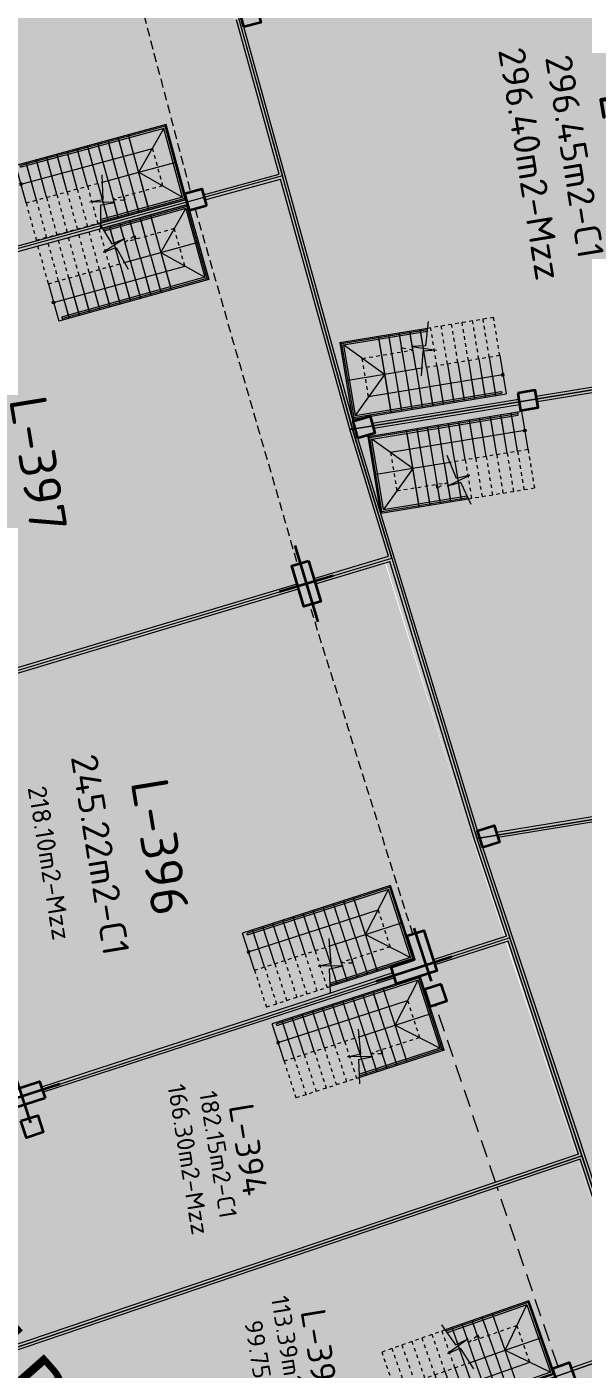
# Model space of a CAD drawing. Header units: metres. Extents: x 2 to 659295185, y -28 to 1124222152.
# Drawn here: x 655504.06 to 655519.79, y 1126339.88 to 1126377.86 of the extents above; entities that cross this region are included whole.
import ezdxf
from ezdxf.enums import TextEntityAlignment as Align

# ---------------------------------------------------------------- set-up
doc = ezdxf.new("R2010")
doc.units = ezdxf.units.M
doc.header["$MEASUREMENT"] = 0
for name, pattern in [('CCSM_C1_CUERPO CK$0$HIDDEN', [0.375, 0.25, -0.125]), ('CCSM_C1_CUERPO EL$0$CONTINUA', [0]), ('CCSM_C1_CUERPO NS$0$CONTINUA', [0]), ('CCSM_C1_CUERPO NS$0$DASHED', [0.75, 0.5, -0.25]), ('CCSM_C1_CUERPO QR$0$CONTINUA', [0]), ('CCSM_C1_CUERPO QR$0$HIDDEN', [0.375, 0.25, -0.125]), ('CONTINUA', [0]), ('DASHDOT', [1, 0.5, -0.25, 0, -0.25]), ('HIDDEN', [0.375, 0.25, -0.125])]:
    doc.linetypes.add(name, pattern=pattern)
doc.layers.get('0').update_dxf_attribs({"linetype": 'CONTINUOUS'})
for name, color, linetype in [('CCSM_C1_CUERPO EL$0$A-AREAS COMERCIALES', 151, 'CONTINUOUS'), ('CCSM_C1_CUERPO EL$0$A-LOCAL ID', 7, 'CONTINUOUS'), ('CCSM_C1_CUERPO EL$0$A-PARED', 2, 'CCSM_C1_CUERPO EL$0$CONTINUA'), ('CCSM_C1_CUERPO EL$0$ID_AREA EXACTA', 7, 'CONTINUOUS'), ('CCSM_C1_CUERPO EL$0$ID_Nº LOCAL', 7, 'CONTINUOUS'), ('CCSM_C1_CUERPO EL$0$ID_RUBRO', 7, 'CONTINUOUS'), ('CCSM_C1_CUERPO NS$0$A-LOCAL ID', 7, 'CONTINUOUS'), ('CCSM_C1_CUERPO NS$0$A-PARED', 2, 'CCSM_C1_CUERPO NS$0$CONTINUA'), ('CCSM_C1_CUERPO NS$0$A-PROYECCIONES', 5, 'CCSM_C1_CUERPO NS$0$DASHED'), ('CCSM_C1_CUERPO NS$0$ID_AREA EXACTA', 7, 'CONTINUOUS'), ('CCSM_C1_CUERPO NS$0$ID_Nº LOCAL', 7, 'CONTINUOUS'), ('CCSM_C1_CUERPO NS$0$ID_RUBRO', 7, 'CONTINUOUS'), ('CCSM_C1_CUERPO QR$0$A-LOCAL ID', 7, 'CONTINUOUS'), ('CCSM_C1_CUERPO QR$0$A-PARED', 2, 'CCSM_C1_CUERPO QR$0$CONTINUA'), ('CCSM_C1_CUERPO QR$0$A_PROYECCION', 5, 'CONTINUOUS'), ('CCSM_C1_CUERPO QR$0$ID_AREA EXACTA', 7, 'CONTINUOUS'), ('CCSM_C1_CUERPO QR$0$ID_Nº LOCAL', 7, 'CONTINUOUS'), ('CCSM_C1_CUERPO QR$0$ID_RUBRO', 7, 'CONTINUOUS')]:
    doc.layers.add(name, color=color, linetype=linetype)
doc.layers.add('CCSM_C1_CUERPO NS$0$A-AREAS COMERCIALES', color=151, linetype='CONTINUOUS', plot=False)
for name, color, linetype, lineweight in [('CCSM_XREF ESTRUCTURA15$0$E-CA-COLUMNA', 2, 'CONTINUOUS', 35), ('CCSM_XREF ESTRUCTURA15$0$E-CL-COLUMNA', 2, 'CONTINUOUS', 35), ('CCSM_XREF ESTRUCTURA15$0$E-CR-COLUMNA', 2, 'CONTINUOUS', 35), ('CCSM_XREF ESTRUCTURA15$0$E-CS-COLUMNA', 2, 'CONTINUOUS', 35), ('LOCALES ASIGNADOS', 41, 'DASHDOT', 0), ('NOMBRES LOCATARIOS', 7, 'CONTINUA', 0), ('XREF ESCALERAS', 252, 'CONTINUOUS', 0)]:
    doc.layers.add(name, color=color, linetype=linetype, lineweight=lineweight)
doc.styles.add('CCSM_C1_CUERPO EL$0$ROMANS', font='romans__.ttf')
doc.styles.add('CCSM_C1_CUERPO NS$0$ROMANS', font='romans__.ttf')
doc.styles.add('CCSM_C1_CUERPO QR$0$ROMANS', font='romans__.ttf')
doc.styles.get("Standard").update_dxf_attribs({"font": 'tahoma.ttf'})

# ---------------------------------------------------------------- blocks, each defined once
blk = doc.blocks.new('CCSM_C1_CUERPO EL$0$IDENT LOCAL')
at = {"style": 'CCSM_C1_CUERPO EL$0$ROMANS'}
for tag, height, p in [('NºLOCAL', 0.7, (0.201, 1.671)), ('AREA-EXACTA', 0.5, (0, 0.85)), ('RUBRO', 0.35, (0, 0)), ('USO', 0.35, (0, -0.85))]:
    blk.add_attdef(tag, text='', height=height, dxfattribs=at).set_placement(p, align=Align.BOTTOM_CENTER)
blk = doc.blocks.new('CCSM_C1_CUERPO NS$0$IDENT LOCAL')
at = {"style": 'CCSM_C1_CUERPO NS$0$ROMANS'}
for tag, height, p in [('NºLOCAL', 0.7, (0, 2.404)), ('AREA-EXACTA', 0.5, (0, 1.7)), ('RUBRO', 0.35, (0, 0.85)), ('USO', 0.35, (0, 0))]:
    blk.add_attdef(tag, text='', height=height, dxfattribs=at).set_placement(p, align=Align.BOTTOM_CENTER)
blk = doc.blocks.new('CCSM_C1_CUERPO QR$0$IDENT LOCAL')
at = {"style": 'CCSM_C1_CUERPO QR$0$ROMANS'}
for tag, height, p in [('NºLOCAL', 0.7, (0.038, 1.827)), ('AREA-EXACTA', 0.5, (0, 0.85)), ('RUBRO', 0.35, (0, 0)), ('USO', 0.35, (0, -0.85))]:
    blk.add_attdef(tag, text='', height=height, dxfattribs=at).set_placement(p, align=Align.BOTTOM_CENTER)
blk = doc.blocks.new('CCSM_XREF ESTRUCTURA15$0$CCSM_COLUMNA REC')
at = {"layer": 'CCSM_XREF ESTRUCTURA15$0$E-CA-COLUMNA'}
blk.add_lwpolyline([(-0.25, -0.25), (0.25, -0.25), (0.25, 0.25), (-0.25, 0.25)], close=True, dxfattribs=at)
blk = doc.blocks.new('CCSM_XREF ESTRUCTURA15$0$COLUM REC 120x50 mid')
at = {"color": 5}
for p, q in [((0, 1.124), (0, -1.124)), ((-0.789, 0), (0.789, 0))]:
    blk.add_line(p, q, dxfattribs=at)
at = {"color": 2}
blk.add_lwpolyline([(-0.25, 0.6), (-0.25, -0.6), (0.25, -0.6), (0.25, 0.6)], close=True, dxfattribs=at)
blk = doc.blocks.new('CCSM_XREF ESTRUCTURA15$0$COLUM L 120x120')
at = {"color": 5}
for p, q in [((0, 1.095), (0, -0.482)), ((1.474, 0), (-0.774, 0))]:
    blk.add_line(p, q, dxfattribs=at)
blk.add_lwpolyline([(0.95, 0.25), (0.25, 0.25), (0.25, 0.95), (-0.25, 0.95), (-0.25, -0.25), (0.95, -0.25)], close=True)
blk = doc.blocks.new('stairs')
at = {"layer": 'XREF ESCALERAS'}
for p, q in [((655586.147, 1126406.541), (655586.147, 1126404.035)), ((655586.147, 1126406.541), (655588.347, 1126406.541)), ((655586.147, 1126406.541), (655586.147, 1126404.035)), ((655586.147, 1126406.541), (655588.347, 1126406.541)), ((655586.187, 1126406.501), (655586.147, 1126406.541)), ((655586.187, 1126406.501), (655588.307, 1126406.501)), ((655586.187, 1126406.501), (655586.187, 1126404.035)), ((655586.237, 1126406.541), (655588.257, 1126406.541)), ((655586.237, 1126406.451), (655588.257, 1126406.451)), ((655586.237, 1126406.451), (655586.237, 1126404.057)), ((655587.247, 1126405.441), (655586.237, 1126406.451)), ((655587.247, 1126405.441), (655587.247, 1126406.541)), ((655587.247, 1126405.441), (655587.247, 1126406.541)), ((655587.247, 1126405.441), (655588.257, 1126406.451)), ((655588.257, 1126406.451), (655588.257, 1126402.274)), ((655588.307, 1126406.501), (655588.347, 1126406.541)), ((655588.307, 1126406.501), (655588.307, 1126402.275)), ((655588.347, 1126406.541), (655588.347, 1126402.141)), ((655588.347, 1126406.541), (655588.347, 1126402.141)), ((655587.797, 1126402.141), (655587.797, 1126405.991)), ((655586.147, 1126405.441), (655586.187, 1126405.441)), ((655586.147, 1126405.441), (655588.347, 1126405.441)), ((655586.237, 1126405.441), (655588.257, 1126405.441)), ((655587.247, 1126404.376), (655587.247, 1126405.441)), ((655587.247, 1126404.376), (655587.247, 1126405.441)), ((655588.307, 1126405.441), (655588.347, 1126405.441)), ((655586.187, 1126405.141), (655586.147, 1126405.141)), ((655587.247, 1126405.141), (655586.147, 1126405.141)), ((655586.187, 1126404.841), (655586.147, 1126404.841)), ((655587.247, 1126404.841), (655586.147, 1126404.841)), ((655587.247, 1126405.141), (655586.237, 1126405.141)), ((655587.247, 1126404.841), (655586.237, 1126404.841)), ((655587.247, 1126405.141), (655588.257, 1126405.141)), ((655587.247, 1126405.141), (655588.347, 1126405.141)), ((655587.247, 1126404.841), (655588.257, 1126404.841)), ((655587.247, 1126404.841), (655588.347, 1126404.841)), ((655588.307, 1126405.141), (655588.347, 1126405.141)), ((655588.307, 1126404.841), (655588.347, 1126404.841)), ((655586.187, 1126404.541), (655586.147, 1126404.541)), ((655587.247, 1126404.541), (655586.147, 1126404.541)), ((655587.247, 1126404.541), (655586.237, 1126404.541)), ((655587.247, 1126404.541), (655588.257, 1126404.541)), ((655587.247, 1126404.541), (655588.347, 1126404.541)), ((655588.307, 1126404.541), (655588.347, 1126404.541)), ((655586.187, 1126404.241), (655586.147, 1126404.241)), ((655587.247, 1126404.241), (655586.147, 1126404.241)), ((655587.247, 1126404.241), (655586.237, 1126404.241)), ((655587.247, 1126404.241), (655588.257, 1126404.241)), ((655587.247, 1126404.241), (655588.347, 1126404.241)), ((655588.307, 1126404.241), (655588.347, 1126404.241)), ((655587.247, 1126403.941), (655588.257, 1126403.941)), ((655587.247, 1126403.941), (655588.347, 1126403.941)), ((655588.307, 1126403.941), (655588.347, 1126403.941)), ((655587.247, 1126403.641), (655588.257, 1126403.641)), ((655587.247, 1126403.641), (655588.347, 1126403.641)), ((655587.247, 1126403.341), (655588.257, 1126403.341)), ((655587.247, 1126403.341), (655588.347, 1126403.341)), ((655588.307, 1126403.641), (655588.347, 1126403.641)), ((655588.307, 1126403.341), (655588.347, 1126403.341)), ((655587.247, 1126403.041), (655588.257, 1126403.041)), ((655587.247, 1126403.041), (655588.347, 1126403.041)), ((655588.307, 1126403.041), (655588.347, 1126403.041)), ((655587.247, 1126402.741), (655588.257, 1126402.741)), ((655587.247, 1126402.741), (655588.347, 1126402.741)), ((655588.307, 1126402.741), (655588.347, 1126402.741)), ((655587.247, 1126402.441), (655588.257, 1126402.441)), ((655587.247, 1126402.441), (655588.347, 1126402.441)), ((655588.307, 1126402.441), (655588.347, 1126402.441)), ((655587.247, 1126402.141), (655588.347, 1126402.141)), ((655587.247, 1126402.141), (655588.347, 1126402.141))]:
    blk.add_line(p, q, dxfattribs=at)
at = {"layer": 'XREF ESCALERAS', "linetype": 'CCSM_C1_CUERPO CK$0$HIDDEN', "ltscale": 0.02}
for p, q in [((655587.247, 1126402.141), (655587.247, 1126404.376)), ((655587.247, 1126402.141), (655587.247, 1126404.376)), ((655586.147, 1126404.035), (655586.147, 1126404.032)), ((655586.187, 1126403.941), (655586.147, 1126403.941)), ((655586.187, 1126404.035), (655586.187, 1126404.043)), ((655586.187, 1126403.641), (655586.147, 1126403.641)), ((655586.187, 1126403.341), (655586.147, 1126403.341)), ((655586.187, 1126403.041), (655586.147, 1126403.041)), ((655586.187, 1126402.741), (655586.147, 1126402.741)), ((655586.187, 1126402.441), (655586.147, 1126402.441))]:
    blk.add_line(p, q, dxfattribs=at)
at = {"layer": 'XREF ESCALERAS', "linetype": 'HIDDEN', "ltscale": 0.02}
for p, q in [((655586.147, 1126404.035), (655586.147, 1126402.141)), ((655587.247, 1126403.941), (655586.147, 1126403.941)), ((655587.247, 1126403.641), (655586.147, 1126403.641)), ((655587.247, 1126403.341), (655586.147, 1126403.341)), ((655587.247, 1126403.041), (655586.147, 1126403.041)), ((655587.247, 1126402.741), (655586.147, 1126402.741)), ((655587.247, 1126402.441), (655586.147, 1126402.441)), ((655587.247, 1126402.141), (655586.147, 1126402.141)), ((655587.247, 1126402.141), (655586.147, 1126402.141))]:
    blk.add_line(p, q, dxfattribs=at)
at = {"layer": 'XREF ESCALERAS', "linetype": 'CCSM_C1_CUERPO CK$0$HIDDEN', "ltscale": 0.02}
blk.add_lwpolyline([(655587.797, 1126405.991), (655586.697, 1126405.991), (655586.697, 1126404.541), (655586.585, 1126404.861), (655586.697, 1126404.862)], dxfattribs=at)
at = {"layer": 'XREF ESCALERAS'}
blk.add_lwpolyline([(655585.973, 1126403.983), (655586.636, 1126404.168), (655586.594, 1126404.565), (655586.802, 1126403.885), (655586.771, 1126404.266), (655587.451, 1126404.424)], dxfattribs=at)
blk.add_circle((655587.797, 1126402.141), 0.0379, dxfattribs=at)
blk.add_circle((655587.797, 1126402.141), 0.0379, dxfattribs=at)
blk.add_arc((655588.282, 1126402.276), 0.0251, 184.3725, 356.1588, dxfattribs=at)

msp = doc.modelspace()

# ---------------------------------------------------------------- hatches: boundary and pattern name
at = {"layer": 'LOCALES ASIGNADOS'}
h = msp.add_hatch(color=256, dxfattribs=at)
edge = h.paths.add_edge_path()
edge.add_arc((219491.1056, 1054914.3756), 441878.9229, 9.308049718, 9.309563548, ccw=False)
edge.add_line((655551.8097, 1126384.9626), (655564.5398, 1126387.0492))
edge.add_line((655564.5398, 1126387.0492), (655562.5867, 1126398.9652))
edge.add_line((655562.5867, 1126398.9652), (655552.3922, 1126397.2942))
edge.add_line((655552.3922, 1126397.2942), (655552.4569, 1126396.8995))
edge.add_line((655552.4569, 1126396.8995), (655549.9212, 1126396.4839))
h = msp.add_hatch(color=256, dxfattribs=at)
edge = h.paths.add_edge_path()
edge.add_line((655527.1552, 1126387.0016), (655538.9973, 1126388.9427))
edge.add_arc((823018.0965, 1153841.5836), 169714.1602, 189.306932041, 189.308957667, ccw=False)
edge.add_line((655538.0268, 1126394.8637), (655526.1848, 1126392.9226))
edge.add_line((655526.1848, 1126392.9226), (655527.1552, 1126387.0016))
h.paths.add_polyline_path([(655539.9677, 1126383.0216), (655538.9972, 1126388.9427), (655527.1552, 1126387.0017), (655528.1257, 1126381.0806)])
h = msp.add_hatch(color=256, dxfattribs=at)
edge = h.paths.add_edge_path()
edge.add_arc((655481.1315, 1126537.9211), 138.2163, 279.237676, 279.85586)
edge.add_arc((655815.3971, 1126464.8738), 316.9575, 191.48857, 193.691418)
edge.add_line((655507.446, 1126389.8523), (655506.9803, 1126389.7749))
edge.add_arc((600927.7925, 1112815.7426), 56241.818, 13.96075988, 13.96630512, ccw=False)
edge.add_line((655508.2938, 1126384.4925), (655494.318, 1126380.9926))
edge.add_arc((656011.9917, 1126509.8815), 533.4776, 191.492887, 193.981067, ccw=False)
edge.add_line((655489.2106, 1126403.588), (655489.1316, 1126403.9802))
edge.add_arc((655980.1927, 1126502.7037), 500.8866, 190.971676, 191.367292, ccw=False)
edge.add_arc((655377.7238, 1127600.5741), 1198.3285, 275.3022835, 275.9478233)
edge.add_arc((656222.8785, 1126547.3134), 734.1851, 190.8829758, 191.4556543)
h = msp.add_hatch(color=256, dxfattribs=at)
h.dxf.hatch_style = 1
h.paths.add_polyline_path([(655482.6787, 1126378.0765), (655483.4518, 1126375.0282), (655484.3545, 1126371.5464), (655495.9607, 1126374.6131), (655497.2598, 1126369.7881), (655511.1368, 1126373.6075), (655509.8975, 1126378.0929), (655508.2991, 1126384.4939)])
h = msp.add_hatch(color=256, dxfattribs=at)
edge = h.paths.add_edge_path()
edge.add_line((655513.0309, 1126366.4464), (655530.0667, 1126369.2387))
edge.add_line((655530.0667, 1126369.2387), (655529.266, 1126374.1235))
edge.add_line((655529.266, 1126374.1235), (655541.0045, 1126376.0476))
edge.add_arc((655243.5148, 1126335.3868), 300.2556, 7.782935, 9.128406)
edge.add_line((655539.9677, 1126383.0216), (655509.815, 1126378.0794))
edge.add_line((655509.815, 1126378.0794), (655513.0309, 1126366.4464))
h = msp.add_hatch(color=256, dxfattribs=at)
edge = h.paths.add_edge_path()
edge.add_arc((656019.6077, 1126511.4348), 526.8301, 195.166032, 196.389282)
edge.add_line((655514.1844, 1126362.7833), (655488.9728, 1126355.2059))
edge.add_line((655488.9728, 1126355.2059), (655487.1451, 1126361.6169))
edge.add_line((655487.1451, 1126361.6169), (655498.6164, 1126364.979))
edge.add_arc((655979.8826, 1126502.6184), 500.5614, 195.388278, 195.960228, ccw=False)
edge.add_line((655497.2665, 1126369.79), (655511.1261, 1126373.607))
for points in [[(655542.6362, 1126361.4524), (655542.6098, 1126361.7533), (655542.5754, 1126362.1402), (655542.5278, 1126362.6675), (655542.4825, 1126363.1593), (655542.4426, 1126363.5851), (655542.3831, 1126364.2089), (655542.3248, 1126364.8076), (655542.2955, 1126365.1036), (655542.2428, 1126365.6287), (655542.1842, 1126366.2017), (655530.8668, 1126364.3537), (655530.0661, 1126369.2386), (655513.1115, 1126366.4596), (655514.1831, 1126362.7851), (655515.537, 1126358.4164), (655516.6563, 1126354.8805), (655542.8263, 1126359.17), (655542.7929, 1126359.5862), (655542.7566, 1126360.0306), (655542.7144, 1126360.5382), (655542.6781, 1126360.967)], [(655543.0444, 1126355.5222), (655542.827, 1126359.1692), (655516.6713, 1126354.882), (655520.4605, 1126343.3423), (655533.9486, 1126345.555), (655533.1482, 1126350.4383), (655543.3099, 1126352.099)]]:
    msp.add_hatch(color=256, dxfattribs=at).paths.add_polyline_path(points)
h = msp.add_hatch(color=256, dxfattribs=at)
edge = h.paths.add_edge_path()
edge.add_arc((656085.0228, 1126539.0513), 597.46, 197.1606914, 198.2398084)
edge.add_line((655517.5822, 1126352.0493), (655503.9326, 1126347.6042))
edge.add_arc((655813.3854, 1126449.9226), 325.9296, 197.441846, 198.296107, ccw=False)
edge.add_line((655502.4415, 1126352.2292), (655490.9902, 1126348.6478))
edge.add_arc((655979.6413, 1126502.55), 512.3142, 196.71463, 197.481994, ccw=False)
edge.add_line((655488.9728, 1126355.2059), (655514.161, 1126362.7691))
h = msp.add_hatch(color=256, dxfattribs=at)
edge = h.paths.add_edge_path()
edge.add_line((655517.5707, 1126352.0456), (655492.515, 1126343.8859))
edge.add_arc((655976.6041, 1126500.7066), 508.8566, 197.949736, 198.823386)
edge.add_arc((655499.3111, 1126326.1582), 11.2401, 99.2527, 112.76165, ccw=False)
edge.add_arc((655498.9173, 1126329.4246), 7.9541, 81.16133, 100.23573, ccw=False)
edge.add_line((655500.1395, 1126337.2842), (655500.1094, 1126339.2615))
edge.add_line((655500.1094, 1126339.2615), (655519.6196, 1126345.8747))
edge.add_line((655519.6196, 1126345.8747), (655517.5707, 1126352.0456))
edge = h.paths.add_edge_path()
edge.add_line((655519.6196, 1126345.8747), (655500.1094, 1126339.2615))
edge.add_line((655500.1094, 1126339.2615), (655500.1395, 1126337.2842))
edge.add_arc((655499.3019, 1126331.161), 6.1803, 57.73815, 82.21086, ccw=False)
edge.add_arc((655499.1166, 1126330.8901), 6.5083, 34.40753, 57.63204, ccw=False)
edge.add_line((655504.4862, 1126334.5677), (655521.4663, 1126340.5352))
edge.add_line((655521.4663, 1126340.5352), (655520.4561, 1126343.3553))
edge.add_line((655520.4561, 1126343.3553), (655519.6196, 1126345.8747))
h = msp.add_hatch(color=256, dxfattribs=at)
edge = h.paths.add_edge_path()
edge.add_arc((655497.215, 1126329.6016), 8.7605, 15.09937, 34.41101, ccw=False)
edge.add_arc((655493.19, 1126328.4726), 12.9407, 2.20983, 15.28325, ccw=False)
edge.add_line((655506.1211, 1126328.9716), (655523.3551, 1126335.2611))
edge.add_arc((638948.3006, 1120402.1231), 17604.9583, 19.69512614, 19.7133658)
edge.add_line((655521.4655, 1126340.5374), (655504.4425, 1126334.5524))

# ---------------------------------------------------------------- linework, layer by layer
msp.add_line((655513.3421, 1126366.4974), (655513.1805, 1126366.4709))
msp.add_line((655513.3421, 1126366.4974), (655513.1805, 1126366.4709))
at = {"layer": 'CCSM_C1_CUERPO EL$0$A-AREAS COMERCIALES', "lineweight": 5}
for points in [[(655513.2651, 1126366.4847), (655530.0667, 1126369.2387), (655529.266, 1126374.1235), (655541.0045, 1126376.0476, 0.0058708), (655539.9677, 1126383.0216), (655510.0455, 1126378.1172), (655513.2651, 1126366.4847)], [(655513.2651, 1126366.4847), (655514.3734, 1126362.8329), (655516.7833, 1126354.9013), (655542.8269, 1126359.17, 0.0058892), (655542.1842, 1126366.2089), (655530.8674, 1126364.3538), (655530.0667, 1126369.2387), (655530.0667, 1126369.2387), (655513.2651, 1126366.4847)], [(655520.5985, 1126343.3658), (655533.9488, 1126345.5547), (655533.1481, 1126350.4391), (655533.1482, 1126350.4387), (655533.1481, 1126350.4391), (655543.3046, 1126352.1043, 0.0058967), (655542.8269, 1126359.17), (655516.7833, 1126354.9013), (655520.5985, 1126343.3658)]]:
    msp.add_lwpolyline(points, format="xyb", dxfattribs=at)
at = {"layer": 'CCSM_C1_CUERPO EL$0$A-PARED', "lineweight": 5}
for p, q in [((655511.1897, 1126373.6998), (655509.982, 1126378.0619)), ((655513.2809, 1126366.7086), (655510.1921, 1126377.8649)), ((655513.2054, 1126366.4192), (655511.2297, 1126373.5552)), ((655514.2798, 1126362.8831), (655513.2054, 1126366.4192)), ((655516.796, 1126355.1175), (655513.4202, 1126366.2283)), ((655516.7271, 1126354.828), (655514.3234, 1126362.7395)), ((655517.6177, 1126352.1364), (655516.7271, 1126354.828)), ((655520.4989, 1126343.9058), (655516.9471, 1126354.6409)), ((655519.6591, 1126345.9662), (655517.6648, 1126351.994)), ((655520.5358, 1126343.3167), (655519.7063, 1126345.8238))]:
    msp.add_line(p, q, dxfattribs=at)
for points in [[(655518.4594, 1126367.4121), (655529.8079, 1126369.2722)], [(655518.4836, 1126367.264), (655529.8322, 1126369.1242)], [(655513.8181, 1126366.6513), (655517.9659, 1126367.3312)], [(655513.8602, 1126366.5062), (655517.9902, 1126367.1832)], [(655531.7489, 1126357.4302), (655517.3362, 1126355.0679)], [(655531.7732, 1126357.2822), (655517.382, 1126354.9234)]]:
    msp.add_lwpolyline(points, dxfattribs=at)
at = {"layer": 'CCSM_C1_CUERPO NS$0$A-AREAS COMERCIALES', "lineweight": 5}
for points in [[(655511.282, 1126373.6474), (655497.2631, 1126369.789, -0.0023941), (655495.9607, 1126374.6131), (655484.3593, 1126371.5477, -0.0032898), (655482.6784, 1126378.0764), (655508.4406, 1126384.5298), (655510.0545, 1126378.081), (655511.282, 1126373.6474)], [(655514.3734, 1126362.8329), (655513.2774, 1126366.4401), (655511.282, 1126373.6474), (655497.2631, 1126369.789, 0.0023958), (655498.6125, 1126364.9779), (655487.0764, 1126361.6753, 0.0032898), (655488.9728, 1126355.2059), (655514.3734, 1126362.8329)], [(655517.712, 1126352.0901), (655503.9252, 1126347.6018, -0.002429), (655502.4408, 1126352.2361), (655490.9902, 1126348.6478, -0.0033483), (655488.9728, 1126355.2059), (655514.3734, 1126362.8329), (655516.7986, 1126354.8507), (655517.712, 1126352.0901)], [(655517.712, 1126352.0901), (655492.515, 1126343.8859, 0.003812), (655494.9624, 1126336.523, -0.0590123), (655497.5039, 1126337.2521, -0.0834205), (655500.1395, 1126337.2842), (655500.1094, 1126339.2615), (655519.7532, 1126345.9208), (655517.712, 1126352.0901)], [(655519.7532, 1126345.9208), (655500.1094, 1126339.2615), (655500.1395, 1126337.2842, -0.10719), (655502.6008, 1126336.3871, -0.1016843), (655504.4862, 1126334.5677), (655521.5972, 1126340.5812), (655520.6067, 1126343.3411), (655519.7532, 1126345.9208)], [(655521.5972, 1126340.5812), (655504.4911, 1126334.5694, -0.080446), (655505.7146, 1126331.9047, -0.0589783), (655506.1651, 1126328.9876), (655523.4928, 1126335.3114), (655521.5972, 1126340.5812)]]:
    msp.add_lwpolyline(points, format="xyb", dxfattribs=at)
at = {"layer": 'CCSM_C1_CUERPO NS$0$A-PARED', "lineweight": 5}
for points in [[(655519.6591, 1126345.9662), (655500.0336, 1126339.315)], [(655519.7063, 1126345.8238), (655500.1853, 1126339.208)], [(655521.501, 1126340.6271), (655519.4503, 1126339.9064)]]:
    msp.add_lwpolyline(points, dxfattribs=at)
at = {"layer": 'CCSM_C1_CUERPO NS$0$A-PROYECCIONES', "lineweight": 5}
for p, q in [((655517.3113, 1126345.1707), (655515.6093, 1126350.1974)), ((655519.0755, 1126339.96), (655517.3579, 1126345.028))]:
    msp.add_line(p, q, dxfattribs=at)
at = {"layer": 'CCSM_C1_CUERPO QR$0$A-PARED', "lineweight": 5}
for p, q in [((655509.054, 1126373.112), (655511.1897, 1126373.6998)), ((655509.0938, 1126372.9674), (655511.2297, 1126373.5552)), ((655497.4842, 1126369.9277), (655508.5719, 1126372.9793)), ((655497.524, 1126369.783), (655508.6117, 1126372.8347)), ((655512.1768, 1126362.2516), (655514.2798, 1126362.8831)), ((655512.2199, 1126362.1079), (655514.3234, 1126362.7395)), ((655500.6837, 1126358.8006), (655511.6979, 1126362.1078)), ((655500.7269, 1126358.6569), (655511.7411, 1126361.9641))]:
    msp.add_line(p, q, dxfattribs=at)
for points in [[(655517.6177, 1126352.1364), (655515.5499, 1126351.4663)], [(655517.6648, 1126351.994), (655515.5963, 1126351.3237)], [(655514.4089, 1126351.0948), (655504.4731, 1126347.8591)], [(655514.4553, 1126350.9521), (655504.5196, 1126347.7165)]]:
    msp.add_lwpolyline(points, dxfattribs=at)
at = {"layer": 'CCSM_C1_CUERPO QR$0$A_PROYECCION', "linetype": 'CCSM_C1_CUERPO QR$0$HIDDEN', "lineweight": 5}
for centre, radius, start, end in [((661382.6535, 1127923.09), 6075.0053, 194.67917555, 194.78107598), ((657608.4794, 1126971.1783), 2183.2878, 195.9091884, 196.1836418), ((601400.0765, 1109421.1409), 56701.6941, 17.37346142, 17.38332182)]:
    msp.add_arc(centre, radius, start, end, dxfattribs=at)

# ---------------------------------------------------------------- block references
at = {"layer": 'CCSM_C1_CUERPO EL$0$A-LOCAL ID', "lineweight": 5}
ref = msp.add_blockref('CCSM_C1_CUERPO EL$0$IDENT LOCAL', (655517.6973, 1126373.8924), dxfattribs=dict(at, xscale=1.500000000037539, yscale=1.500000000037539, zscale=1.500000000037539, rotation=279.3084512849568))
ref.add_attrib('AREA-EXACTA', '296.45m2-C1', dxfattribs={"layer": 'CCSM_C1_CUERPO EL$0$ID_AREA EXACTA', "height": 0.75, "rotation": 279.30845, "style": 'CCSM_C1_CUERPO EL$0$ROMANS'}).set_placement((655518.9555, 1126374.0986), align=Align.BOTTOM_CENTER)
ref.add_attrib('RUBRO', '296.40m2-Mzz', dxfattribs={"layer": 'CCSM_C1_CUERPO EL$0$ID_RUBRO', "height": 0.75, "rotation": 279.30845, "style": 'CCSM_C1_CUERPO EL$0$ROMANS'}).set_placement((655517.6973, 1126373.8924), align=Align.BOTTOM_CENTER)
ref.add_attrib('NºLOCAL', 'L-353', dxfattribs={"layer": 'CCSM_C1_CUERPO EL$0$ID_Nº LOCAL', "height": 1.05, "rotation": 279.30845, "style": 'CCSM_C1_CUERPO EL$0$ROMANS'}).set_placement((655520.2197, 1126373.9996), align=Align.BOTTOM_CENTER)
at = {"layer": 'CCSM_C1_CUERPO NS$0$A-LOCAL ID', "lineweight": 5}
ref = msp.add_blockref('CCSM_C1_CUERPO NS$0$IDENT LOCAL', (655507.3933, 1126345.6158), dxfattribs=dict(at, rotation=279.3084512535203))
ref.add_attrib('AREA-EXACTA', '182.15m2-C1', dxfattribs={"layer": 'CCSM_C1_CUERPO NS$0$ID_AREA EXACTA', "height": 0.5, "rotation": 279.30845, "style": 'CCSM_C1_CUERPO NS$0$ROMANS'}).set_placement((655509.0709, 1126345.8908), align=Align.BOTTOM_CENTER)
ref.add_attrib('RUBRO', '166.30m2-Mzz', dxfattribs={"layer": 'CCSM_C1_CUERPO NS$0$ID_RUBRO', "height": 0.5, "rotation": 279.30845, "style": 'CCSM_C1_CUERPO NS$0$ROMANS'}).set_placement((655508.2321, 1126345.7533), align=Align.BOTTOM_CENTER)
ref.add_attrib('NºLOCAL', 'L-394', dxfattribs={"layer": 'CCSM_C1_CUERPO NS$0$ID_Nº LOCAL', "height": 0.7, "rotation": 279.30845, "style": 'CCSM_C1_CUERPO NS$0$ROMANS'}).set_placement((655509.7658, 1126346.0047), align=Align.BOTTOM_CENTER)
ref = msp.add_blockref('CCSM_C1_CUERPO NS$0$IDENT LOCAL', (655509.4229, 1126339.8241), dxfattribs=dict(at, rotation=279.3084512535203))
ref.add_attrib('AREA-EXACTA', '113.39m2-C1', dxfattribs={"layer": 'CCSM_C1_CUERPO NS$0$ID_AREA EXACTA', "height": 0.5, "rotation": 279.30845, "style": 'CCSM_C1_CUERPO NS$0$ROMANS'}).set_placement((655511.1005, 1126340.099), align=Align.BOTTOM_CENTER)
ref.add_attrib('RUBRO', '99.75m2', dxfattribs={"layer": 'CCSM_C1_CUERPO NS$0$ID_RUBRO', "height": 0.5, "rotation": 279.30845, "style": 'CCSM_C1_CUERPO NS$0$ROMANS'}).set_placement((655510.2617, 1126339.9616), align=Align.BOTTOM_CENTER)
ref.add_attrib('NºLOCAL', 'L-393', dxfattribs={"layer": 'CCSM_C1_CUERPO NS$0$ID_Nº LOCAL', "height": 0.7, "rotation": 279.30845, "style": 'CCSM_C1_CUERPO NS$0$ROMANS'}).set_placement((655511.7955, 1126340.213), align=Align.BOTTOM_CENTER)
at = {"layer": 'CCSM_C1_CUERPO QR$0$A-LOCAL ID', "lineweight": 5}
ref = msp.add_blockref('CCSM_C1_CUERPO QR$0$IDENT LOCAL', (655500.8391, 1126364.9722), dxfattribs=dict(at, xscale=1.500000000060172, yscale=1.500000000060172, zscale=1.500000000060172, rotation=279.3084512352483))
ref.add_attrib('RUBRO', '216.55m2-Mzz', dxfattribs={"layer": 'CCSM_C1_CUERPO QR$0$ID_RUBRO', "height": 0.525, "rotation": 279.30845, "style": 'CCSM_C1_CUERPO QR$0$ROMANS'}).set_placement((655500.8391, 1126364.9722), align=Align.BOTTOM_CENTER)
ref.add_attrib('NºLOCAL', 'L-397', dxfattribs={"layer": 'CCSM_C1_CUERPO QR$0$ID_Nº LOCAL', "height": 1.05, "rotation": 279.30845, "style": 'CCSM_C1_CUERPO QR$0$ROMANS'}).set_placement((655503.5529, 1126365.3598), align=Align.BOTTOM_CENTER)
ref.add_attrib('AREA-EXACTA', '243.82m2-C1', dxfattribs={"layer": 'CCSM_C1_CUERPO QR$0$ID_AREA EXACTA', "height": 0.75, "rotation": 279.30845, "style": 'CCSM_C1_CUERPO QR$0$ROMANS'}).set_placement((655502.0974, 1126365.1785), align=Align.BOTTOM_CENTER)
ref = msp.add_blockref('CCSM_C1_CUERPO QR$0$IDENT LOCAL', (655504.2812, 1126354.1364), dxfattribs=dict(at, xscale=1.500000000060172, yscale=1.500000000060172, zscale=1.500000000060172, rotation=279.3084512352483))
ref.add_attrib('RUBRO', '218.10m2-Mzz', dxfattribs={"layer": 'CCSM_C1_CUERPO QR$0$ID_RUBRO', "height": 0.525, "rotation": 279.30845, "style": 'CCSM_C1_CUERPO QR$0$ROMANS'}).set_placement((655504.2812, 1126354.1364), align=Align.BOTTOM_CENTER)
ref.add_attrib('NºLOCAL', 'L-396', dxfattribs={"layer": 'CCSM_C1_CUERPO QR$0$ID_Nº LOCAL', "height": 1.05, "rotation": 279.30845, "style": 'CCSM_C1_CUERPO QR$0$ROMANS'}).set_placement((655506.995, 1126354.524), align=Align.BOTTOM_CENTER)
ref.add_attrib('AREA-EXACTA', '245.22m2-C1', dxfattribs={"layer": 'CCSM_C1_CUERPO QR$0$ID_AREA EXACTA', "height": 0.75, "rotation": 279.30845, "style": 'CCSM_C1_CUERPO QR$0$ROMANS'}).set_placement((655505.5394, 1126354.3426), align=Align.BOTTOM_CENTER)
at = {"layer": 'CCSM_XREF ESTRUCTURA15$0$E-CL-COLUMNA', "lineweight": 5, "xscale": -1}
for p, rotation in [((655510.3703, 1126378.1703), 284.7482448807), ((655513.5906, 1126366.5381), 286.168554217677), ((655517.1098, 1126354.9548), 287.5894128588209)]:
    msp.add_blockref('CCSM_XREF ESTRUCTURA15$0$CCSM_COLUMNA REC', p, dxfattribs=dict(at, rotation=rotation))
at = {"layer": 'CCSM_XREF ESTRUCTURA15$0$E-CL-COLUMNA', "lineweight": 5, "rotation": 279.3084512864317}
msp.add_blockref('CCSM_XREF ESTRUCTURA15$0$CCSM_COLUMNA REC', (655518.2248, 1126367.2977), dxfattribs=at)
at = {"layer": 'CCSM_XREF ESTRUCTURA15$0$E-CR-COLUMNA', "lineweight": 5, "xscale": -1}
for name, p, rotation in [('CCSM_XREF ESTRUCTURA15$0$CCSM_COLUMNA REC', (655508.8329, 1126372.9734), 15.38827764544912), ('CCSM_XREF ESTRUCTURA15$0$COLUM REC 120x50 mid', (655511.9589, 1126362.1079), 16.71335437866007), ('CCSM_XREF ESTRUCTURA15$0$COLUM L 120x120', (655515.3354, 1126351.3176), 18.03843911925139), ('CCSM_XREF ESTRUCTURA15$0$COLUM REC 120x50 mid', (655503.9259, 1126347.6019), 288.0384391909358)]:
    msp.add_blockref(name, p, dxfattribs=dict(at, rotation=rotation))
at = {"layer": 'CCSM_XREF ESTRUCTURA15$0$E-CS-COLUMNA', "lineweight": 5, "rotation": 198.0384318378654}
msp.add_blockref('CCSM_XREF ESTRUCTURA15$0$CCSM_COLUMNA REC', (655515.6146, 1126350.4621), dxfattribs=at)
at = {"layer": 'CCSM_XREF ESTRUCTURA15$0$E-CS-COLUMNA', "lineweight": 5, "xscale": -1}
for p, rotation in [((655504.204, 1126346.7461), 198.0384318526153), ((655519.2393, 1126339.7526), 199.3635146805306)]:
    msp.add_blockref('CCSM_XREF ESTRUCTURA15$0$CCSM_COLUMNA REC', p, dxfattribs=dict(at, rotation=rotation))
at = {"layer": 'XREF ESCALERAS', "xscale": -1}
for p, rotation in [((-258862.9082, 197658.9821), 285.2457835115268), ((1660955.8702, 1955627.2468), 99.31468771187818), ((-214699.9475, 156139.7474), 287.9099487258546), ((-214699.114, 156137.1793), 287.9099487258546)]:
    msp.add_blockref('stairs', p, dxfattribs=dict(at, rotation=rotation))
at = {"layer": 'XREF ESCALERAS'}
for p, rotation in [((-605306.3535, 1456419.0673), 285.5307895818244), ((1873125.9998, 661599.5739), 99.30813168225276), ((-624027.348, 1374026.9919), 289.2446628975657)]:
    msp.add_blockref('stairs', p, dxfattribs=dict(at, rotation=rotation))

# ---------------------------------------------------------------- texts
at = {"layer": 'NOMBRES LOCATARIOS', "insert": (655500.0993, 1126345.3233), "char_height": 1.7, "width": 11.978855, "attachment_point": 1, "rotation": 311.51174}
msp.add_mtext('{\\fCalibri|b0|i0|c0|p34;SHOE BOX}', dxfattribs=at)

doc.saveas('drawing.dxf')
